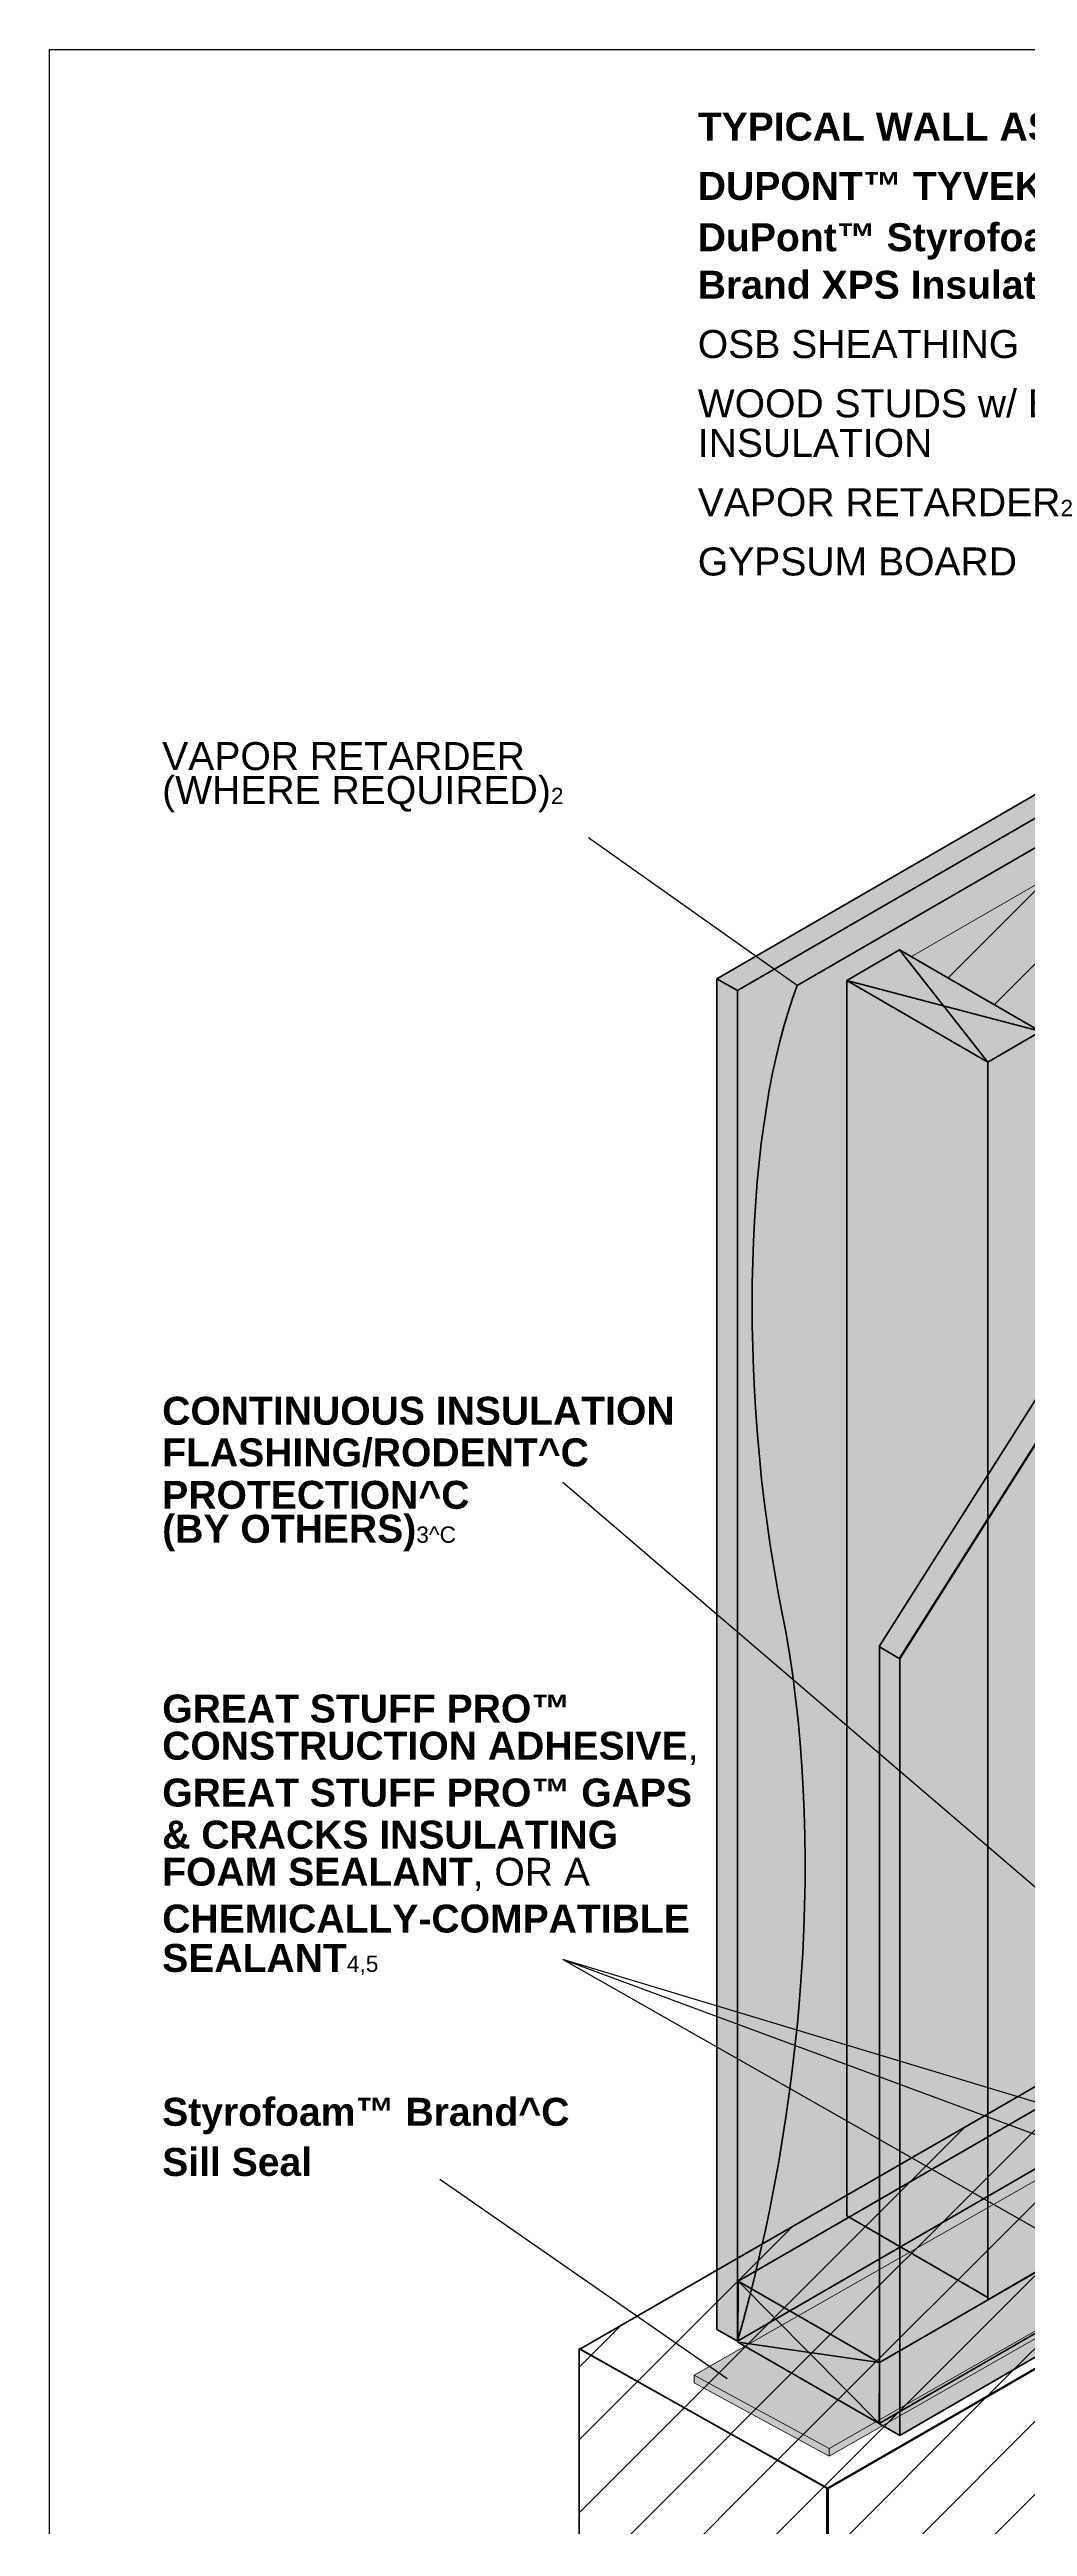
# Model space of a CAD drawing. Extents: x 26 to 600, y -763 to -29.
# Drawn here: x 26.5 to 216.3, y -509.8 to -29.1 of the extents above; entities that cross this region are included whole.
import ezdxf

# ---------------------------------------------------------------- set-up
doc = ezdxf.new("R2010")
doc.units = 0
doc.header["$MEASUREMENT"] = 0
for name, color, linetype, lineweight in [('background', 7, 'Continuous', 0), ('drywall', 7, 'Continuous', 0), ('foundation', 7, 'Continuous', 0), ('lines and arrows', 7, 'Continuous', 0), ('OSB', 7, 'Continuous', 0), ('Sill Seal', 7, 'Continuous', 0), ('studs and insulation', 7, 'Continuous', 0), ('text', 7, 'Continuous', 0), ('vapor retrarder', 7, 'Continuous', 0)]:
    doc.layers.add(name, color=color, linetype=linetype, lineweight=lineweight)
pattern_1 = [(45, (0, 0), (-7.07107, 7.07107), [])]

# ---------------------------------------------------------------- blocks, each defined once
blk = doc.blocks.new('Block_7')
at = {"layer": 'studs and insulation', "true_color": 0xc2b59b, "transparency": 33554687}
h = blk.add_hatch(color=253, dxfattribs=at)
h.dxf.hatch_style = 2
h.paths.add_polyline_path([(187.55, -477.95), (438.29, -333.18), (410.87, -317.4), (160.13, -462.16)])
h = blk.add_hatch(color=253, dxfattribs=at)
h.dxf.hatch_style = 2
h.paths.add_polyline_path([(438.62, -344.79), (438.67, -332.97), (187.55, -477.95), (187.51, -489.77)])
h = blk.add_hatch(color=253, dxfattribs=at)
h.dxf.hatch_style = 2
h.paths.add_polyline_path([(187.51, -489.77), (187.55, -477.95), (160.13, -462.16), (160.09, -473.98)])
at = {"layer": 'studs and insulation', "color": 250, "lineweight": 35, "true_color": 0x231f20}
for p, q in [((160.13, -462.16), (187.55, -489.84)), ((160.09, -473.98), (187.55, -477.95))]:
    blk.add_line(p, q, dxfattribs=at)
for points in [[(187.55, -477.95), (438.29, -333.18), (410.87, -317.4), (160.13, -462.16)], [(438.62, -344.79), (438.67, -332.97), (187.55, -477.95), (187.51, -489.77)], [(187.51, -489.77), (187.55, -477.95), (160.13, -462.16), (160.09, -473.98)]]:
    blk.add_lwpolyline(points, close=True, dxfattribs=at)
blk = doc.blocks.new('Block_10')
at = {"layer": 'studs and insulation', "true_color": 0xc2b59b, "transparency": 33554687}
h = blk.add_hatch(color=253, dxfattribs=at)
h.dxf.hatch_style = 2
h.paths.add_polyline_path([(218.84, -219.64), (208.62, -225.59), (181.24, -209.73), (191.46, -203.78)])
h = blk.add_hatch(color=253, dxfattribs=at)
h.dxf.hatch_style = 2
h.paths.add_polyline_path([(208.62, -225.59), (208.62, -465.35), (181.24, -449.49), (181.24, -209.73)])
h = blk.add_hatch(color=253, dxfattribs=at)
h.dxf.hatch_style = 2
h.paths.add_polyline_path([(218.84, -459.83), (208.62, -465.78), (208.62, -225.59), (218.84, -219.64)])
at = {"layer": 'studs and insulation', "color": 250, "lineweight": 35, "true_color": 0x231f20}
for p, q in [((191.46, -203.78), (208.62, -225.59)), ((181.24, -209.73), (218.92, -219.64))]:
    blk.add_line(p, q, dxfattribs=at)
for points in [[(218.84, -219.64), (208.62, -225.59), (181.24, -209.73), (191.46, -203.78)], [(208.62, -225.59), (208.62, -465.35), (181.24, -449.49), (181.24, -209.73)], [(218.84, -459.83), (208.62, -465.78), (208.62, -225.59), (218.84, -219.64)]]:
    blk.add_lwpolyline(points, close=True, dxfattribs=at)

msp = doc.modelspace()

# ---------------------------------------------------------------- hatches: boundary and pattern name
at = {"layer": 'drywall', "true_color": 0xf1f2f2, "transparency": 33554687}
h = msp.add_hatch(color=7, dxfattribs=at)
h.dxf.hatch_style = 2
h.paths.add_polyline_path([(410.89, -66.55), (159.98, -211.7), (156.02, -209.41), (406.92, -64.26)])
at = {"layer": 'drywall', "true_color": 0xebebec, "transparency": 33554687}
h = msp.add_hatch(color=7, dxfattribs=at)
h.dxf.hatch_style = 2
h.paths.add_polyline_path([(410.89, -328.65), (159.98, -473.8), (159.98, -211.7), (410.89, -66.55)])
at = {"layer": 'drywall', "true_color": 0xe2e3e4, "transparency": 33554687}
h = msp.add_hatch(color=254, dxfattribs=at)
h.dxf.hatch_style = 2
h.paths.add_polyline_path([(159.98, -211.7), (159.98, -473.8), (156.02, -471.51), (156.02, -209.41)])
at = {"layer": 'foundation', "true_color": 0x000000, "transparency": 33554687}
h = msp.add_hatch(dxfattribs=at)
h.set_pattern_fill('_U', color=18, scale=10, angle=45, style=2, pattern_type=0)
h.set_pattern_definition(pattern_1)
h.paths.add_polyline_path([(441.7, -350.21), (177.61, -502.42), (129.37, -475.33), (393.46, -323.12)])
h = msp.add_hatch(dxfattribs=at)
h.set_pattern_fill('_U', color=18, scale=10, angle=45, style=2, pattern_type=0)
h.set_pattern_definition(pattern_1)
h.paths.add_polyline_path([(442.15, -394.9), (177.56, -547.42), (177.58, -502.27), (442.15, -349.76)])
h = msp.add_hatch(dxfattribs=at)
h.set_pattern_fill('_U', color=18, scale=10, angle=45, style=2, pattern_type=0)
h.set_pattern_definition(pattern_1)
h.paths.add_polyline_path([(177.33, -547.24), (129.29, -520.17), (129.29, -475.25), (177.33, -502.32)])
at = {"layer": 'OSB', "true_color": 0xcfae78, "transparency": 33554687}
h = msp.add_hatch(color=43, dxfattribs=at)
h.dxf.hatch_style = 2
h.paths.add_polyline_path([(441.66, -347.39), (191.5, -492.11), (191.5, -341.37), (293.12, -180.94), (441.66, -95)])
h = msp.add_hatch(color=43, dxfattribs=at)
h.dxf.hatch_style = 2
h.paths.add_polyline_path([(293.12, -180.94), (191.45, -341.28), (191.5, -341.37), (187.54, -339.09), (187.49, -339), (289.16, -178.65)])
h = msp.add_hatch(color=43, dxfattribs=at)
h.dxf.hatch_style = 2
h.paths.add_polyline_path([(191.5, -341.37), (191.5, -492.11), (187.54, -489.82), (187.54, -339.09)])
at = {"layer": 'Sill Seal', "true_color": 0x7598c3, "transparency": 33554687}
h = msp.add_hatch(color=153, dxfattribs=at)
h.dxf.hatch_style = 2
h.paths.add_polyline_path([(438.45, -346.06), (437.15, -346.8), (177.79, -494.66), (152.89, -481.13), (151.59, -480.42), (412.24, -331.83)])
h = msp.add_hatch(color=153, dxfattribs=at)
h.dxf.hatch_style = 2
h.paths.add_polyline_path([(438.45, -346.06), (438.45, -347.51), (177.79, -496.1), (177.79, -494.66), (437.15, -346.8)])
h = msp.add_hatch(color=153, dxfattribs=at)
h.dxf.hatch_style = 2
h.paths.add_polyline_path([(177.79, -494.66), (177.79, -496.1), (151.59, -481.87), (151.59, -480.42), (152.89, -481.13)])
at = {"layer": 'studs and insulation', "true_color": 0x000000, "transparency": 33554687}
h = msp.add_hatch(dxfattribs=at)
h.set_pattern_fill('_U', color=18, scale=10, angle=45, style=2, pattern_type=0)
h.set_pattern_definition(pattern_1)
h.paths.add_polyline_path([(316.82, -162.27), (218.2, -219.2), (193.8, -205.12), (292.42, -148.18)])
at = {"layer": 'vapor retrarder', "true_color": 0xc0e2ca, "transparency": 33554687}
h = msp.add_hatch(color=254, dxfattribs=at)
h.dxf.hatch_style = 2
edge = h.paths.add_edge_path()
edge.add_spline(control_points=[(159.98, -473.8), (159.98, -473.8), (410.89, -328.65), (410.89, -328.65), (410.89, -328.65), (410.89, -72.3), (410.89, -72.3), (410.89, -72.3), (171.61, -210.74), (171.61, -210.74), (161.46, -236.66), (159.69, -287.57), (168.57, -331.96), (177.44, -376.35), (172.71, -429.77), (159.98, -473.8)], knot_values=[0, 0, 0, 0, 1, 1, 1, 2, 2, 2, 3, 3, 3, 4, 4, 4, 5, 5, 5, 5], degree=3, periodic=0)

# ---------------------------------------------------------------- linework, layer by layer
at = {"layer": 'background', "color": 250, "lineweight": 25, "true_color": 0x231f20}
msp.add_lwpolyline([(585.42, -762.78), (26.46, -762.78), (26.46, -29.1), (585.42, -29.1)], close=True, dxfattribs=at)
at = {"layer": 'drywall', "color": 250, "lineweight": 35, "true_color": 0x231f20}
for points in [[(410.89, -66.55), (159.98, -211.7), (156.02, -209.41), (406.92, -64.26)], [(410.89, -328.65), (159.98, -473.8), (159.98, -211.7), (410.89, -66.55)], [(159.98, -211.7), (159.98, -473.8), (156.02, -471.51), (156.02, -209.41)]]:
    msp.add_lwpolyline(points, close=True, dxfattribs=at)
at = {"layer": 'foundation', "color": 250, "lineweight": 35, "true_color": 0x231f20}
for points in [[(441.7, -350.21), (177.61, -502.42), (129.37, -475.33), (393.46, -323.12)], [(442.15, -394.9), (177.56, -547.42), (177.58, -502.27), (442.15, -349.76)], [(177.33, -547.24), (129.29, -520.17), (129.29, -475.25), (177.33, -502.32)]]:
    msp.add_lwpolyline(points, close=True, dxfattribs=at)
at = {"layer": 'lines and arrows', "color": 250, "lineweight": 25, "true_color": 0x231f20}
for p, q in [((171.61, -210.74), (131.11, -182.06)), ((266.26, -427.32), (126.07, -307.15)), ((245.41, -443.95), (126.07, -399.71)), ((262.41, -440.87), (126.07, -399.71)), ((245.41, -467.63), (126.07, -399.71)), ((158, -481.13), (102.25, -442.42))]:
    msp.add_line(p, q, dxfattribs=at)
at = {"layer": 'OSB', "color": 250, "lineweight": 35, "true_color": 0x231f20}
for points in [[(441.66, -347.39), (191.5, -492.11), (191.5, -341.37), (293.12, -180.94), (441.66, -95)], [(293.12, -180.94), (191.45, -341.28), (191.5, -341.37), (187.54, -339.09), (187.49, -339), (289.16, -178.65)], [(191.5, -341.37), (191.5, -492.11), (187.54, -489.82), (187.54, -339.09)]]:
    msp.add_lwpolyline(points, close=True, dxfattribs=at)
at = {"layer": 'Sill Seal', "color": 250, "lineweight": 9, "true_color": 0x231f20}
for points in [[(438.45, -346.06), (437.15, -346.8), (177.79, -494.66), (152.89, -481.13), (151.59, -480.42), (412.24, -331.83)], [(438.45, -346.06), (438.45, -347.51), (177.79, -496.1), (177.79, -494.66), (437.15, -346.8)], [(177.79, -494.66), (177.79, -496.1), (151.59, -481.87), (151.59, -480.42), (152.89, -481.13)]]:
    msp.add_lwpolyline(points, close=True, dxfattribs=at)
at = {"layer": 'studs and insulation'}
msp.add_lwpolyline([(316.82, -162.27), (218.2, -219.2), (193.8, -205.12), (292.42, -148.18)], close=True, dxfattribs=at)
at = {"layer": 'vapor retrarder', "color": 250, "lineweight": 35, "true_color": 0x231f20}
msp.add_open_spline([(159.98, -473.8), (159.98, -473.8), (410.89, -328.65), (410.89, -328.65), (410.89, -328.65), (410.89, -72.3), (410.89, -72.3), (410.89, -72.3), (171.61, -210.74), (171.61, -210.74), (161.46, -236.66), (159.69, -287.57), (168.57, -331.96), (177.44, -376.35), (172.71, -429.77), (159.98, -473.8)], degree=3, knots=[0, 0, 0, 0, 1, 1, 1, 2, 2, 2, 3, 3, 3, 4, 4, 4, 5, 5, 5, 5], dxfattribs=at)

# ---------------------------------------------------------------- block references
at = {"layer": 'studs and insulation'}
for name in ['Block_10', 'Block_7']:
    msp.add_blockref(name, (0, 0), dxfattribs=at)

# ---------------------------------------------------------------- texts
at = {"layer": 'text', "char_height": 0.2, "attachment_point": 7}
for s, insert in [('\\C250;\\c2105123;\\FArial Bold|b1|i0|c1;\\H5.431231;\\W1.000000;TYPICAL WALL ASSEMBLY', (152.29, -46.85)), ('\\C165;\\c11033150;\\FArial Bold|b1|i0|c1;\\H5.431231;\\W1.000000;DUPONT™ TYVEK\\H3.166408;®\\H5.431231; WRB\\C250;\\c2105123;\\FArial|b0|i0|c1;\\H3.166408;1', (152.29, -58.36)), ('\\C9;\\c12499641;\\FArial Bold|b1|i0|c1;\\H5.431231;\\W1.000000;DuPont™ Styrofoam™ ', (152.29, -69.87)), ('\\C9;\\c12499641;\\FArial Bold|b1|i0|c1;\\H5.431231;\\W1.000000;Brand XPS Insulation', (152.29, -77.54)), ('\\C250;\\c2105123;\\FArial|b0|i0|c1;\\H5.431231;\\W1.000000;OSB SHEATHING', (152.29, -89.04)), ('\\C250;\\c2105123;\\FArial|b0|i0|c1;\\H5.431231;\\W1.000000;WOOD STUDS w/ BATT ', (152.29, -100.55)), ('\\C250;\\c2105123;\\FArial|b0|i0|c1;\\H5.431231;\\W1.000000;INSULATION', (152.29, -108.22)), ('\\C250;\\c2105123;\\FArial|b0|i0|c1;\\H5.431231;\\W1.000000;VAPOR RETARDER\\H3.166408;2', (152.29, -119.73)), ('\\C250;\\c2105123;\\FArial|b0|i0|c1;\\H5.431231;\\W1.000000;GYPSUM BOARD', (152.29, -131.24)), ('\\C250;\\c2105123;\\FArial|b0|i0|c1;\\H5.431231;\\W1.000000;VAPOR RETARDER ', (48.33, -169)), ('\\C250;\\c2105123;\\FArial|b0|i0|c1;\\H5.431231;\\W1.000000;(WHERE REQUIRED)\\H3.166408;2', (48.33, -177.15)), ('\\C252;\\c10131606;\\FArial Bold|b1|i0|c1;\\H5.431231;\\W1.000000;CONTINUOUS INSULATION ', (48.33, -296.05)), ('\\C252;\\c10131606;\\FArial Bold|b1|i0|c1;\\H5.431231;\\W1.000000;FLASHING/RODENT^C', (48.33, -304.2)), ('\\C252;\\c10131606;\\FArial Bold|b1|i0|c1;\\H5.431231;\\W1.000000;PROTECTION^C', (48.33, -312.36)), ('\\C252;\\c10131606;\\FArial Bold|b1|i0|c1;\\H5.431231;\\W1.000000;(BY OTHERS)\\C250;\\c2105123;\\FArial|b0|i0|c1;\\H3.166408;3^C', (48.33, -320.51)), ('\\C43;\\c4370683;\\FArial Bold|b1|i0|c1;\\H5.431231;\\W1.000000;GREAT STUFF PRO™ ', (48.33, -353.83)), ('\\C43;\\c4370683;\\FArial Bold|b1|i0|c1;\\H5.431231;\\W1.000000;CONSTRUCTION ADHESIVE\\C250;\\c2105123;\\FArial|b0|i0|c1;,\\C43;\\c4370683;\\FArial Bold|b1|i0|c1; ', (48.33, -361.98)), ('\\C43;\\c4370683;\\FArial Bold|b1|i0|c1;\\H5.431231;\\W1.000000;GREAT STUFF PRO™ GAPS ', (48.33, -370.13)), ('\\C43;\\c4370683;\\FArial Bold|b1|i0|c1;\\H5.431231;\\W1.000000;& CRACKS INSULATING ', (48.33, -378.29)), ('\\C43;\\c4370683;\\FArial Bold|b1|i0|c1;\\H5.431231;\\W1.000000;FOAM SEALANT\\C250;\\c2105123;\\FArial|b0|i0|c1;,\\C43;\\c4370683;\\FArial Bold|b1|i0|c1; \\C250;\\c2105123;\\FArial|b0|i0|c1;OR A ', (48.33, -386.44)), ('\\C20;\\c2251505;\\FArial Bold|b1|i0|c1;\\H5.431231;\\W1.000000;CHEMICALLY-COMPATIBLE ', (48.33, -394.59)), ('\\C20;\\c2251505;\\FArial Bold|b1|i0|c1;\\H5.431231;\\W1.000000;SEALANT\\C250;\\c2105123;\\FArial|b0|i0|c1;\\H3.166408;4,5\\FArial Bold|b1|i0|c1; ', (48.33, -402.74)), ('\\C153;\\c12818549;\\FArial Bold|b1|i0|c1;\\H5.431231;\\W1.000000;Styrofoam™ Brand^C', (48.33, -433.65)), ('\\C153;\\c12818549;\\FArial Bold|b1|i0|c1;\\H5.431231;\\W1.000000;Sill Seal', (48.33, -441.81))]:
    msp.add_mtext(s, dxfattribs=dict(at, insert=insert))

doc.saveas('drawing.dxf')
